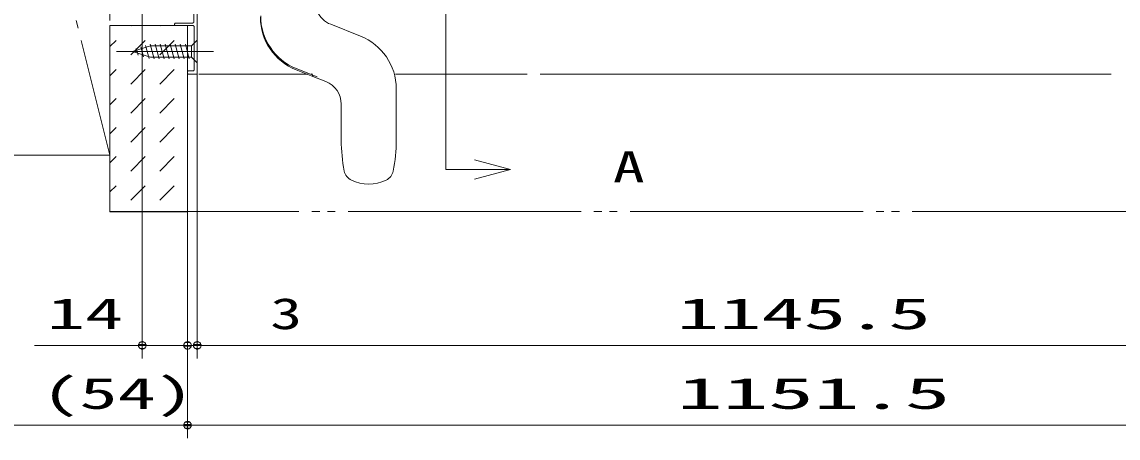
# Model space of a CAD drawing. Units: millimetres on the paper. Extents: x -305 to 305, y -152 to 152.
# Drawn here: x -232.9 to -148.2, y -92 to -59.9 of the extents above; entities that cross this region are included whole.
import ezdxf
from ezdxf.enums import TextEntityAlignment as Align

# ---------------------------------------------------------------- set-up
doc = ezdxf.new("R2010")
doc.units = ezdxf.units.MM
doc.linetypes.add('LONG_CHAIN', pattern=[21, 18, -1, 1, -1])
doc.linetypes.add('LONG_DOUBLE_CHAIN', pattern=[21.8, 18, -1, 0.6, -0.6, 0.6, -1])
doc.layers.add('0-1_RV', color=7, linetype='Continuous', lineweight=9)
doc.layers.add('0-2_0', color=7, linetype='Continuous', lineweight=9)
doc.styles.add('ＭＳ ゴシック', font='')
doc.styles.get('ＭＳ ゴシック').set_extended_font_data('MS Gothic')

# ---------------------------------------------------------------- blocks, each defined once
blk = doc.blocks.new('_DOTSMALL')
at = {"layer": '0-2_0'}
for p, q in [((0.0746, 0.1), (-0.0746, 0.1)), ((0.1223, -0.0248), (-0.1223, -0.0248))]:
    blk.add_line(p, q, dxfattribs=at)
for points in [[(0.125, 0), (0.124, 0.0157), (0.1211, 0.0311), (0.1162, 0.046), (0.1095, 0.0602), (0.1011, 0.0735), (0.0911, 0.0856), (0.0797, 0.0963), (0.067, 0.1055), (0.0532, 0.1131), (0.0386, 0.1189), (0.0234, 0.1228), (0.0078, 0.1248), (-0.0078, 0.1248), (-0.0234, 0.1228), (-0.0386, 0.1189), (-0.0532, 0.1131), (-0.067, 0.1055), (-0.0797, 0.0963), (-0.0911, 0.0856), (-0.1011, 0.0735), (-0.1095, 0.0602), (-0.1162, 0.046), (-0.1211, 0.0311), (-0.124, 0.0157), (-0.125, 0), (0, 0)], [(-0.125, 0), (-0.124, -0.0157), (-0.1211, -0.0311), (-0.1162, -0.046), (-0.1095, -0.0602), (-0.1011, -0.0735), (-0.0911, -0.0856), (-0.0797, -0.0963), (-0.067, -0.1055), (-0.0532, -0.1131), (-0.0386, -0.1189), (-0.0234, -0.1228), (-0.0078, -0.1248), (0.0078, -0.1248), (0.0234, -0.1228), (0.0386, -0.1189), (0.0532, -0.1131), (0.067, -0.1055), (0.0797, -0.0963), (0.0911, -0.0856), (0.1011, -0.0735), (0.1095, -0.0602), (0.1162, -0.046), (0.1211, -0.0311), (0.124, -0.0157), (0.125, 0), (0, 0)]]:
    blk.add_lwpolyline(points, close=True, dxfattribs=at)
blk = doc.blocks.new('_OPEN30')
at = {"layer": '0-2_0'}
blk.add_line((0, 0), (-1, 0), dxfattribs=at)
blk.add_lwpolyline([(-1, 0.2679), (0, 0), (-1, -0.2679)], dxfattribs=at)

msp = doc.modelspace()

# ---------------------------------------------------------------- linework, layer by layer
at = {"layer": '0-1_RV'}
for p, q in [((-200.16, -7.844), (-200.16, -71.272)), ((-223.614, -35.152), (-223.614, -85.87)), ((-219.64, -59.877), (-219.64, -38.227)), ((-219.365, -58.352), (-219.365, -63.827)), ((-224.512, -60.175), (-224.475, -60.138)), ((-222.267, -60.175), (-222.23, -60.138)), ((-221.115, -60.077), (-221.115, -60.027)), ((-221.04, -59.952), (-219.715, -59.952)), ((-206.754, -60.963), (-209.055, -60.052)), ((-219.69, -60.152), (-221.04, -60.152)), ((-219.615, -63.577), (-219.615, -60.227)), ((-226.115, -61.778), (-225.635, -61.298)), ((-224.512, -62.421), (-223.39, -61.298)), ((-224.365, -62.152), (-222.977, -61.714)), ((-223.72, -61.804), (-223.516, -62.563)), ((-223.362, -61.692), (-223.092, -62.697)), ((-223.004, -61.579), (-222.696, -62.727)), ((-219.802, -61.714), (-222.977, -61.714)), ((-222.616, -61.577), (-222.308, -62.727)), ((-222.267, -62.421), (-221.145, -61.298)), ((-222.228, -61.577), (-221.92, -62.727)), ((-221.84, -61.577), (-221.531, -62.727)), ((-221.451, -61.577), (-221.143, -62.727)), ((-221.063, -61.577), (-220.755, -62.727)), ((-220.675, -61.577), (-220.367, -62.727)), ((-220.287, -61.577), (-219.979, -62.727)), ((-219.365, -61.277), (-219.802, -61.714)), ((-219.802, -62.589), (-219.802, -61.714)), ((-219.365, -63.027), (-219.365, -61.277)), ((-224.365, -62.152), (-222.977, -62.589)), ((-224.078, -61.917), (-223.94, -62.43)), ((-222.977, -62.589), (-219.802, -62.589)), ((-219.365, -63.027), (-219.802, -62.589)), ((-211.717, -63.461), (-210.105, -64.099)), ((-226.115, -64.023), (-225.635, -63.543)), ((-224.512, -64.666), (-223.39, -63.543)), ((-222.267, -64.666), (-221.145, -63.543)), ((-220.115, -63.827), (-220.115, -63.727)), ((-220.04, -63.652), (-219.69, -63.652)), ((-219.44, -63.902), (-220.04, -63.902)), ((-219.365, -63.827), (-219.365, -85.87)), ((-219.24, -63.912), (-210.85, -63.912)), ((-210.506, -63.85), (-210.438, -64.076)), ((-209.424, -64.477), (-210.438, -64.076)), ((-204.053, -63.912), (-193.864, -63.912)), ((-192.864, -63.903), (-148.738, -63.903)), ((-203.989, -69.027), (-203.989, -65.031)), ((-226.115, -66.268), (-225.635, -65.788)), ((-224.512, -66.911), (-223.39, -65.788)), ((-222.267, -66.911), (-221.145, -65.788)), ((-208.239, -66.22), (-208.239, -69.027)), ((-226.115, -68.513), (-225.635, -68.033)), ((-224.512, -69.156), (-223.39, -68.033)), ((-222.267, -69.156), (-221.145, -68.033)), ((-226.115, -70.758), (-225.635, -70.278)), ((-224.512, -71.401), (-223.39, -70.278)), ((-222.267, -71.401), (-221.145, -70.278)), ((-200.16, -71.272), (-195.16, -71.272)), ((-226.115, -73.003), (-225.635, -72.523)), ((-224.512, -73.646), (-223.39, -72.523)), ((-222.267, -73.646), (-221.145, -72.523)), ((-220.115, -74.538), (-220.115, -85.87)), ((-220.115, -74.538), (-220.115, -92.033)), ((-220.115, -74.538), (-220.115, -85.87)), ((-219.365, -84.87), (-219.365, -84.37)), ((-223.614, -84.87), (-231.934, -84.87)), ((-220.115, -84.87), (-223.614, -84.87)), ((-221.294, -84.87), (-218.974, -84.87)), ((-219.365, -84.87), (-220.115, -84.87)), ((-219.365, -84.87), (-211.058, -84.87)), ((-131.055, -84.87), (-219.365, -84.87)), ((-220.115, -91.033), (-233.615, -91.033)), ((-130.305, -91.033), (-220.115, -91.033))]:
    msp.add_line(p, q, dxfattribs=at)
at = {"layer": '0-1_RV', "linetype": 'LONG_DOUBLE_CHAIN'}
for p, q in [((-233.615, -40.162), (-226.115, -70.162)), ((-226.115, -40.162), (-226.115, -74.528)), ((-220.115, -60.138), (-226.115, -60.138)), ((-220.115, -60.138), (-220.115, -74.538)), ((-226.115, -70.162), (-263.615, -70.162)), ((-124.306, -74.528), (-226.115, -74.528))]:
    msp.add_line(p, q, dxfattribs=at)
at = {"layer": '0-1_RV', "linetype": 'LONG_CHAIN'}
for p, q in [((-218.115, -62.152), (-225.615, -62.152)), ((-210.438, -64.076), (-211.725, -63.566))]:
    msp.add_line(p, q, dxfattribs=at)
at = {"layer": '0-1_RV'}
msp.add_lwpolyline([(-220.115, -60.138), (-226.115, -60.138), (-226.115, -74.537), (-220.115, -74.537)], close=True, dxfattribs=at)
for points in [[(-221.115, -60.027), (-221.114, -60.025), (-221.114, -60.022), (-221.114, -60.02), (-221.113, -60.018), (-221.113, -60.016), (-221.112, -60.013), (-221.112, -60.011), (-221.111, -60.009), (-221.111, -60.006), (-221.11, -60.004), (-221.109, -60.002), (-221.108, -60), (-221.107, -59.997), (-221.107, -59.995), (-221.106, -59.993), (-221.105, -59.991), (-221.103, -59.989), (-221.102, -59.987), (-221.101, -59.985), (-221.1, -59.983), (-221.099, -59.981), (-221.097, -59.979), (-221.096, -59.977), (-221.094, -59.976), (-221.093, -59.974), (-221.091, -59.972), (-221.089, -59.971), (-221.087, -59.969), (-221.086, -59.968), (-221.084, -59.967), (-221.082, -59.965), (-221.08, -59.964), (-221.078, -59.963), (-221.076, -59.962), (-221.074, -59.961), (-221.071, -59.96), (-221.069, -59.959), (-221.067, -59.958), (-221.065, -59.957)], [(-221.109, -60.102), (-221.11, -60.1), (-221.111, -60.098), (-221.111, -60.095), (-221.112, -60.093), (-221.112, -60.091), (-221.113, -60.089), (-221.113, -60.086), (-221.114, -60.084), (-221.114, -60.082), (-221.114, -60.079), (-221.115, -60.077)], [(-221.04, -60.152), (-221.042, -60.152), (-221.044, -60.152), (-221.046, -60.151), (-221.049, -60.151), (-221.051, -60.15), (-221.053, -60.15), (-221.056, -60.149), (-221.058, -60.149), (-221.06, -60.148), (-221.063, -60.147), (-221.065, -60.147), (-221.067, -60.146), (-221.069, -60.145), (-221.071, -60.144), (-221.074, -60.143), (-221.076, -60.142), (-221.078, -60.141), (-221.08, -60.14), (-221.082, -60.139), (-221.084, -60.137), (-221.086, -60.136), (-221.087, -60.135), (-221.089, -60.133), (-221.091, -60.132), (-221.093, -60.13), (-221.094, -60.128), (-221.096, -60.127), (-221.097, -60.125), (-221.099, -60.123), (-221.1, -60.121), (-221.101, -60.119), (-221.102, -60.117), (-221.103, -60.115), (-221.105, -60.113), (-221.106, -60.111), (-221.107, -60.109), (-221.107, -60.107), (-221.108, -60.105), (-221.109, -60.102)], [(-221.065, -59.957), (-221.063, -59.957), (-221.06, -59.956), (-221.058, -59.955), (-221.056, -59.955), (-221.053, -59.954), (-221.051, -59.954), (-221.049, -59.953), (-221.046, -59.953), (-221.044, -59.953), (-221.042, -59.952), (-221.04, -59.952)], [(-219.715, -59.952), (-219.712, -59.952), (-219.71, -59.952), (-219.708, -59.951), (-219.705, -59.951), (-219.703, -59.95), (-219.701, -59.95), (-219.698, -59.949), (-219.696, -59.949), (-219.694, -59.948), (-219.692, -59.947), (-219.689, -59.947), (-219.687, -59.946), (-219.685, -59.945), (-219.683, -59.944), (-219.681, -59.943), (-219.678, -59.942), (-219.676, -59.941), (-219.674, -59.94), (-219.672, -59.939), (-219.67, -59.937), (-219.668, -59.936), (-219.667, -59.935), (-219.665, -59.933), (-219.663, -59.932), (-219.661, -59.93), (-219.66, -59.928), (-219.658, -59.927), (-219.657, -59.925), (-219.655, -59.923), (-219.654, -59.921), (-219.653, -59.919), (-219.652, -59.917), (-219.651, -59.915), (-219.649, -59.913), (-219.648, -59.911), (-219.647, -59.909), (-219.647, -59.907), (-219.646, -59.905), (-219.645, -59.902)], [(-219.645, -59.902), (-219.644, -59.9), (-219.643, -59.898), (-219.643, -59.895), (-219.642, -59.893), (-219.642, -59.891), (-219.641, -59.889), (-219.641, -59.886), (-219.64, -59.884), (-219.64, -59.882), (-219.64, -59.879), (-219.64, -59.877)], [(-219.664, -60.157), (-219.667, -60.157), (-219.669, -60.156), (-219.671, -60.155), (-219.673, -60.155), (-219.676, -60.154), (-219.678, -60.154), (-219.68, -60.153), (-219.683, -60.153), (-219.685, -60.153), (-219.687, -60.152), (-219.69, -60.152), (-219.69, -60.152)], [(-219.615, -60.227), (-219.615, -60.225), (-219.615, -60.222), (-219.615, -60.22), (-219.616, -60.218), (-219.616, -60.216), (-219.617, -60.213), (-219.617, -60.211), (-219.618, -60.209), (-219.618, -60.206), (-219.619, -60.204), (-219.62, -60.202), (-219.621, -60.2), (-219.622, -60.197), (-219.622, -60.195), (-219.623, -60.193), (-219.624, -60.191), (-219.626, -60.189), (-219.627, -60.187), (-219.628, -60.185), (-219.629, -60.183), (-219.63, -60.181), (-219.632, -60.179), (-219.633, -60.177), (-219.635, -60.176), (-219.636, -60.174), (-219.638, -60.172), (-219.64, -60.171), (-219.642, -60.169), (-219.643, -60.168), (-219.645, -60.167), (-219.647, -60.165), (-219.649, -60.164), (-219.651, -60.163), (-219.653, -60.162), (-219.656, -60.161), (-219.658, -60.16), (-219.66, -60.159), (-219.662, -60.158), (-219.664, -60.157)], [(-220.115, -63.727), (-220.114, -63.725), (-220.114, -63.722), (-220.114, -63.72), (-220.113, -63.718), (-220.113, -63.716), (-220.112, -63.713), (-220.112, -63.711), (-220.111, -63.709), (-220.111, -63.706), (-220.11, -63.704), (-220.109, -63.702), (-220.108, -63.7), (-220.107, -63.697), (-220.107, -63.695), (-220.106, -63.693), (-220.105, -63.691), (-220.103, -63.689), (-220.102, -63.687), (-220.101, -63.685), (-220.1, -63.683), (-220.099, -63.681), (-220.097, -63.679), (-220.096, -63.677), (-220.094, -63.676), (-220.093, -63.674), (-220.091, -63.672), (-220.089, -63.671), (-220.087, -63.669), (-220.086, -63.668), (-220.084, -63.667), (-220.082, -63.665), (-220.08, -63.664), (-220.078, -63.663), (-220.076, -63.662), (-220.074, -63.661), (-220.071, -63.66), (-220.069, -63.659), (-220.067, -63.658), (-220.065, -63.657)], [(-220.109, -63.852), (-220.11, -63.85), (-220.111, -63.848), (-220.111, -63.845), (-220.112, -63.843), (-220.112, -63.841), (-220.113, -63.839), (-220.113, -63.836), (-220.114, -63.834), (-220.114, -63.832), (-220.114, -63.829), (-220.115, -63.827)], [(-220.04, -63.902), (-220.042, -63.902), (-220.044, -63.902), (-220.046, -63.901), (-220.049, -63.901), (-220.051, -63.9), (-220.053, -63.9), (-220.056, -63.899), (-220.058, -63.899), (-220.06, -63.898), (-220.063, -63.897), (-220.065, -63.897), (-220.067, -63.896), (-220.069, -63.895), (-220.071, -63.894), (-220.074, -63.893), (-220.076, -63.892), (-220.078, -63.891), (-220.08, -63.89), (-220.082, -63.889), (-220.084, -63.887), (-220.086, -63.886), (-220.087, -63.885), (-220.089, -63.883), (-220.091, -63.882), (-220.093, -63.88), (-220.094, -63.878), (-220.096, -63.877), (-220.097, -63.875), (-220.099, -63.873), (-220.1, -63.871), (-220.101, -63.869), (-220.102, -63.867), (-220.103, -63.865), (-220.105, -63.863), (-220.106, -63.861), (-220.107, -63.859), (-220.107, -63.857), (-220.108, -63.855), (-220.109, -63.852)], [(-220.065, -63.657), (-220.063, -63.657), (-220.06, -63.656), (-220.058, -63.655), (-220.056, -63.655), (-220.053, -63.654), (-220.051, -63.654), (-220.049, -63.653), (-220.046, -63.653), (-220.044, -63.653), (-220.042, -63.652), (-220.04, -63.652)], [(-219.69, -63.652), (-219.687, -63.652), (-219.685, -63.652), (-219.683, -63.651), (-219.68, -63.651), (-219.678, -63.65), (-219.676, -63.65), (-219.673, -63.649), (-219.671, -63.649), (-219.669, -63.648), (-219.667, -63.647), (-219.664, -63.647), (-219.662, -63.646), (-219.66, -63.645), (-219.658, -63.644), (-219.656, -63.643), (-219.653, -63.642), (-219.651, -63.641), (-219.649, -63.64), (-219.647, -63.639), (-219.645, -63.637), (-219.643, -63.636), (-219.642, -63.635), (-219.64, -63.633), (-219.638, -63.632), (-219.636, -63.63), (-219.635, -63.628), (-219.633, -63.627), (-219.632, -63.625), (-219.63, -63.623), (-219.629, -63.621), (-219.628, -63.619), (-219.627, -63.617), (-219.626, -63.615), (-219.624, -63.613), (-219.623, -63.611), (-219.622, -63.609), (-219.622, -63.607), (-219.621, -63.605), (-219.62, -63.602)], [(-219.62, -63.602), (-219.619, -63.6), (-219.618, -63.598), (-219.618, -63.595), (-219.617, -63.593), (-219.617, -63.591), (-219.616, -63.589), (-219.616, -63.586), (-219.615, -63.584), (-219.615, -63.582), (-219.615, -63.579), (-219.615, -63.577)], [(-219.414, -63.897), (-219.417, -63.897), (-219.419, -63.898), (-219.421, -63.899), (-219.423, -63.899), (-219.426, -63.9), (-219.428, -63.9), (-219.43, -63.901), (-219.433, -63.901), (-219.435, -63.902), (-219.437, -63.902), (-219.44, -63.902)], [(-219.365, -63.827), (-219.365, -63.829), (-219.365, -63.832), (-219.365, -63.834), (-219.366, -63.836), (-219.366, -63.839), (-219.367, -63.841), (-219.367, -63.843), (-219.368, -63.845), (-219.368, -63.848), (-219.369, -63.85), (-219.37, -63.852), (-219.371, -63.855), (-219.372, -63.857), (-219.372, -63.859), (-219.373, -63.861), (-219.374, -63.863), (-219.376, -63.865), (-219.377, -63.867), (-219.378, -63.869), (-219.379, -63.871), (-219.38, -63.873), (-219.382, -63.875), (-219.383, -63.877), (-219.385, -63.878), (-219.386, -63.88), (-219.388, -63.882), (-219.39, -63.883), (-219.392, -63.885), (-219.393, -63.886), (-219.395, -63.887), (-219.397, -63.889), (-219.399, -63.89), (-219.401, -63.891), (-219.403, -63.892), (-219.406, -63.893), (-219.408, -63.894), (-219.41, -63.895), (-219.412, -63.896), (-219.414, -63.897)]]:
    msp.add_lwpolyline(points, dxfattribs=at)
for centre, radius, start, end in [((-208.364, -58.309), 1.875, 203.93578, 248.39644), ((-210.114, -59.417), 4.35, 179.81036, 248.38826), ((-208.364, -65.031), 4.375, 0, 68.39644), ((-210.114, -66.22), 1.875, 0, 68.39644), ((-196.202, -69.027), 12.037, 180, 191.34122), ((-216.027, -69.027), 12.037, 348.65878, 0), ((-207.024, -71.198), 1, 191.34122, 244.66003), ((-205.205, -71.198), 1, 295.33997, 348.65878), ((-206.114, -69.277), 3.125, 244.66003, 295.33997)]:
    msp.add_arc(centre, radius, start, end, dxfattribs=at)
at = {"layer": '0-1_RV', "linetype": 'LONG_CHAIN'}
msp.add_arc((-210.114, -59.498), 4.375, 180, 248.39644, dxfattribs=at)

# ---------------------------------------------------------------- block references
at = {"layer": '0-1_RV'}
for name, p, xscale, yscale in [('_OPEN30', (-195.16, -71.272), 2.77, 2.77), ('_DOTSMALL', (-220.115, -84.87), 2.32, 2.32), ('_DOTSMALL', (-220.115, -84.87), 2.32, 2.32), ('_DOTSMALL', (-220.115, -91.033), 2.32, 2.32)]:
    msp.add_blockref(name, p, dxfattribs=dict(at, xscale=xscale, yscale=yscale))
at = {"layer": '0-1_RV', "xscale": 2.32, "yscale": 2.32, "rotation": 180}
for p in [(-223.614, -84.87), (-219.365, -84.87), (-219.365, -84.87), (-220.115, -91.033)]:
    msp.add_blockref('_DOTSMALL', p, dxfattribs=at)

# ---------------------------------------------------------------- texts
at = {"layer": '0-1_RV', "style": 'ＭＳ ゴシック'}
for s, width, p in [('A', 1.5, (-187.243, -72.998)), ('14', 1.8, (-230.976, -84.333)), ('3', 1.5, (-213.725, -84.333)), ('1145.5', 2, (-182.311, -84.333)), ('(54)', 1.8, (-231.415, -90.495)), ('1151.5', 2.15, (-182.274, -90.495))]:
    msp.add_text(s, height=2.405, dxfattribs=dict(at, width=width)).set_placement(p, align=Align.BOTTOM_LEFT)

doc.saveas('drawing.dxf')
